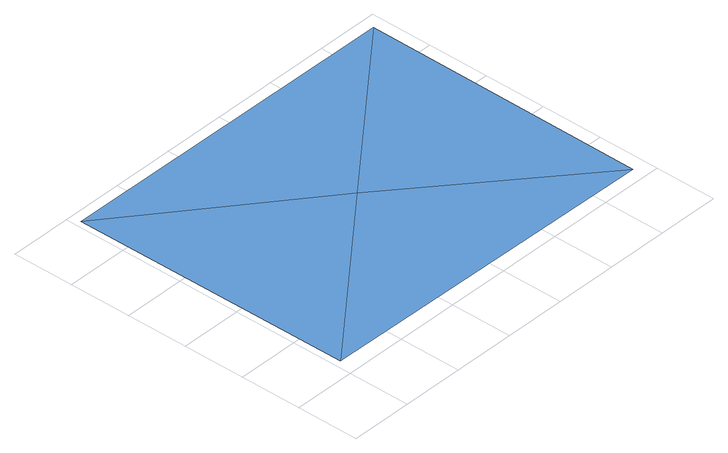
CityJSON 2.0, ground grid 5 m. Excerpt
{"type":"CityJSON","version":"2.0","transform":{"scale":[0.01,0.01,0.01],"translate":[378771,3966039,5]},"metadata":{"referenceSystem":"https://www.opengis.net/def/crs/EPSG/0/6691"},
"CityObjects":{
"waterbody1":{"type":"WaterBody","attributes":{"name":"さいたま市内水浸水想定区域","class":"1140","function":"4","InlandFloodingRiskAttribute.description":"1","InlandFloodingRiskAttribute.rankOrg":"1"},"geometry":[{"type":"MultiSurface","lod":"1","boundaries":[[[0,1,2]],[[1,3,2]],[[1,0,4]],[[3,1,4]]]}]}
},
"vertices":[
[20,105,88],[1448,1241,92],[52,2416,48],[2875,2377,74],[2843,67,92]
]}
